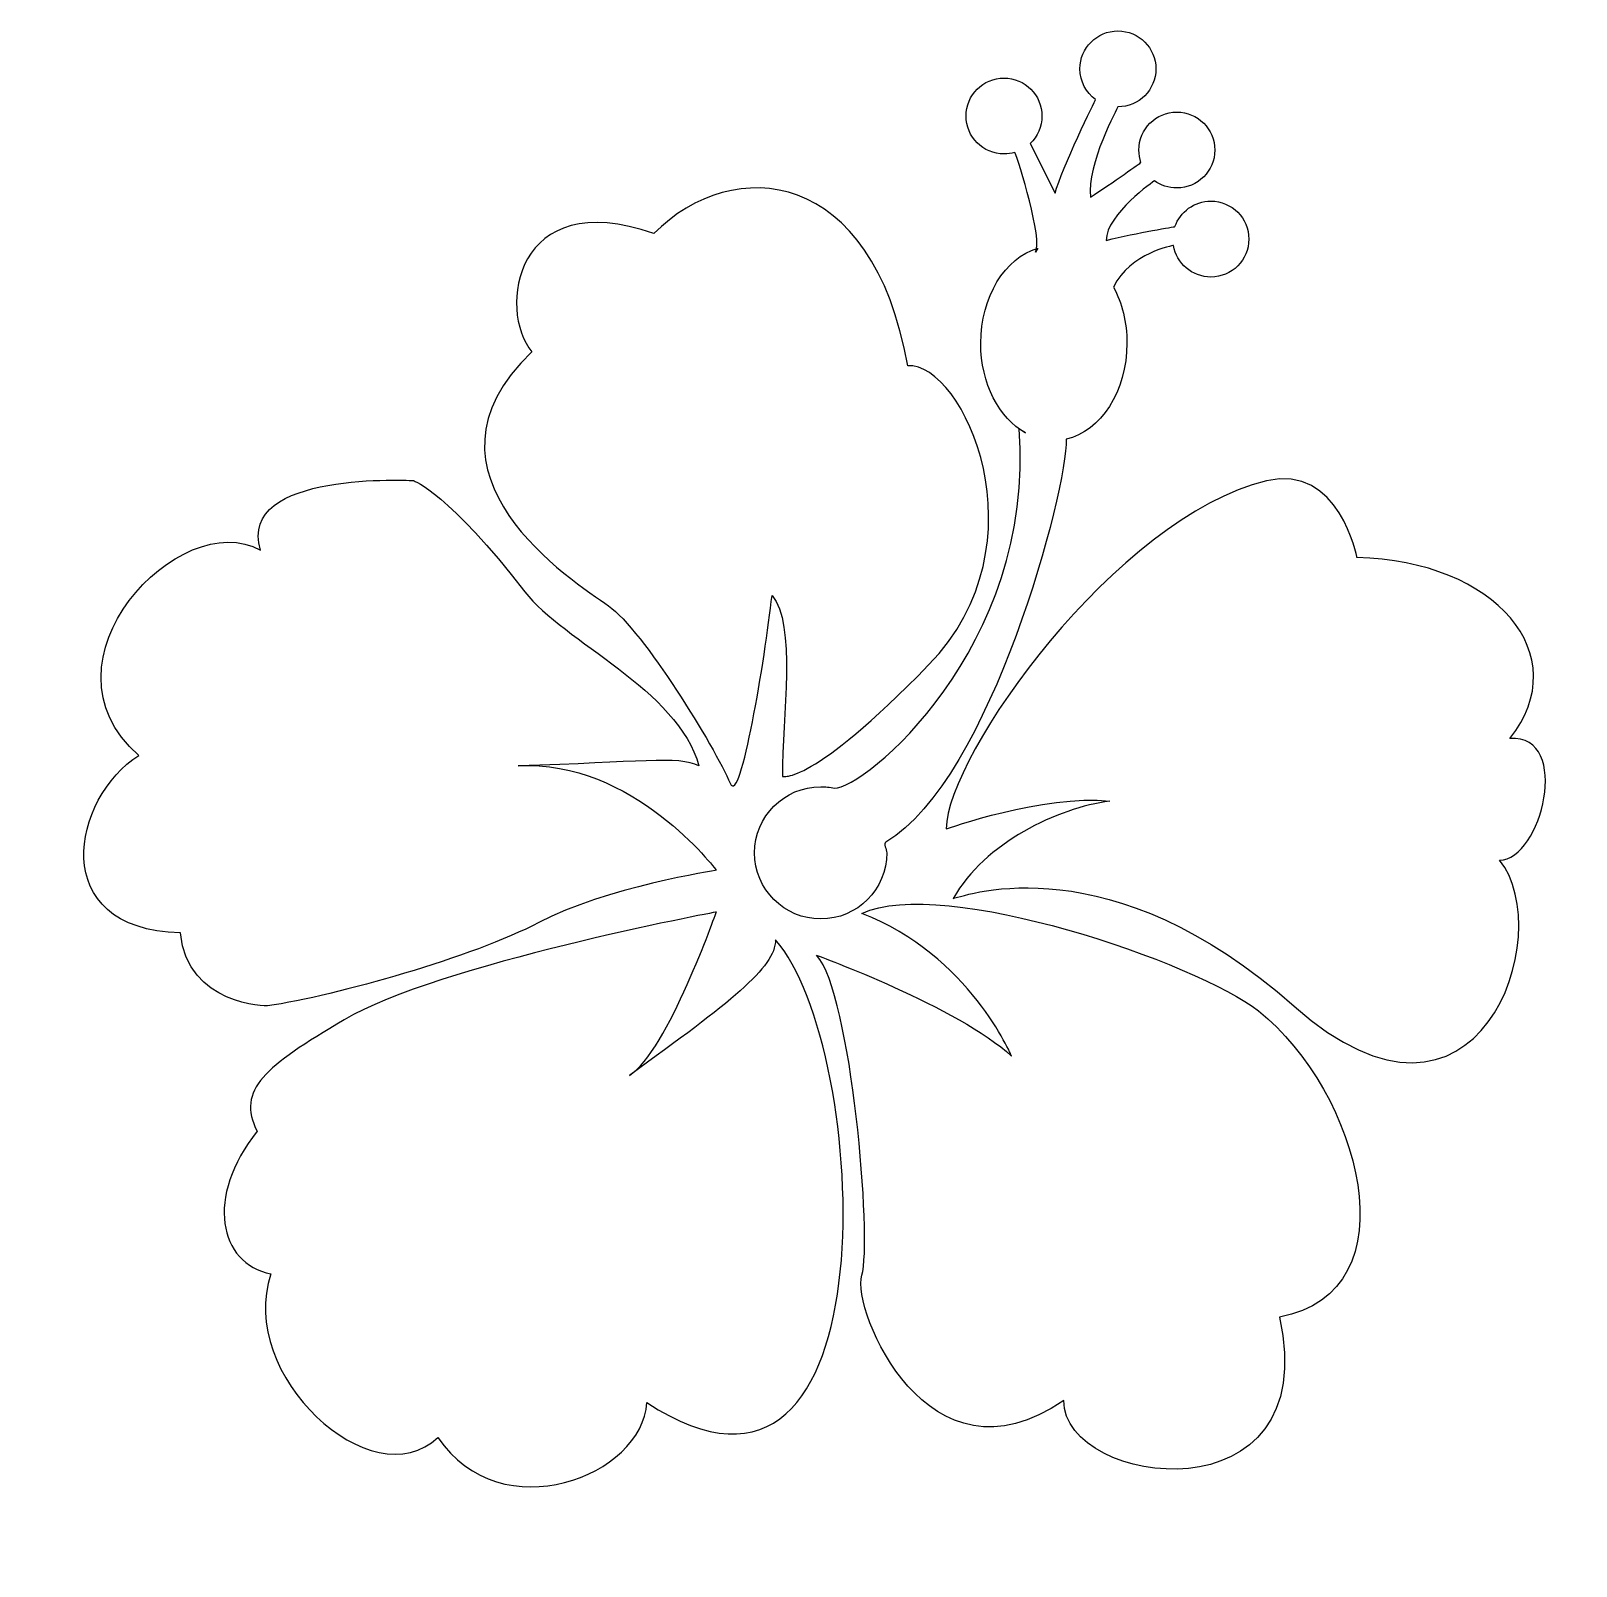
# Model space of a CAD drawing. Header units: centimetres. Extents: x -7.8 to 7.6, y -8.1 to 7.3.
import ezdxf

# ---------------------------------------------------------------- set-up
doc = ezdxf.new("R2010")
doc.units = ezdxf.units.CM
doc.header["$MEASUREMENT"] = 0
doc.layers.add('Camada 1', color=7, linetype='Continuous')

msp = doc.modelspace()

# ---------------------------------------------------------------- linework, layer by layer
at = {"layer": 'Camada 1'}
for points, knots in [([(2.04019, 3.29893), (2.21381, 1.11104), (0.47743, -0.31282), (0.19655, -0.29207), (0.19655, -0.29207), (0.15271, -0.28292), (0.10725, -0.2781), (0.06071, -0.2781), (0.06071, -0.2781), (-0.30375, -0.2781), (-0.59916, -0.57348), (-0.59916, -0.93792), (-0.59916, -0.93792), (-0.59916, -1.30236), (-0.30375, -1.59782), (0.06071, -1.59782), (0.06071, -1.59782), (0.42512, -1.59782), (0.72045, -1.30233), (0.72045, -0.93792), (0.72045, -0.93792), (0.72045, -0.90117), (0.68111, -0.84804), (0.71167, -0.82994), (0.71167, -0.82994), (1.76238, -0.2087), (2.52637, 2.70852), (2.51039, 3.19072), (2.51039, 3.19072), (2.85461, 3.26864), (3.11682, 3.66821), (3.11682, 4.14941), (3.11682, 4.14941), (3.11682, 4.35806), (3.0675, 4.55139), (2.98352, 4.70977), (2.98352, 4.70977), (3.1491, 5.05386), (3.58145, 5.1245), (3.58145, 5.1245), (3.58145, 5.1245), (3.61201, 4.94591), (3.76764, 4.80999), (3.95499, 4.80999), (3.95499, 4.80999), (4.16422, 4.80999), (4.33393, 4.97967), (4.33393, 5.18895), (4.33393, 5.18895), (4.33393, 5.39824), (4.16423, 5.56791), (3.95499, 5.56791), (3.95499, 5.56791), (3.78907, 5.56791), (3.64818, 5.46139), (3.59682, 5.31296), (3.59682, 5.31296), (3.59682, 5.31296), (3.2231, 5.25428), (2.90951, 5.17591), (2.90951, 5.17591), (2.90951, 5.43727), (3.3923, 5.77112), (3.3923, 5.77112), (3.3923, 5.77112), (3.45487, 5.72556), (3.53192, 5.6987), (3.61524, 5.6987), (3.61524, 5.6987), (3.82447, 5.6987), (3.99418, 5.86835), (3.99418, 6.07764), (3.99418, 6.07764), (3.99418, 6.28693), (3.82448, 6.4566), (3.61524, 6.4566), (3.61524, 6.4566), (3.4059, 6.4566), (3.23628, 6.28692), (3.23628, 6.07764), (3.23628, 6.07764), (3.23628, 6.0343), (3.24356, 5.99266), (3.25689, 5.95389), (3.25689, 5.95389), (3.25689, 5.95389), (2.97484, 5.75095), (2.75275, 5.60718), (2.75275, 5.60718), (2.71357, 5.93389), (3.0271, 6.50891), (3.0271, 6.50891), (3.0271, 6.50891), (3.23644, 6.50891), (3.40606, 6.67859), (3.40606, 6.88787), (3.40606, 6.88787), (3.40606, 7.09715), (3.23645, 7.26683), (3.02711, 7.26683), (3.02711, 7.26683), (2.8178, 7.26683), (2.64817, 7.09715), (2.64817, 6.88787), (2.64817, 6.88787), (2.64817, 6.76195), (2.7095, 6.65041), (2.80404, 6.58151), (2.80404, 6.58151), (2.80404, 6.58151), (2.46521, 5.8947), (2.39984, 5.64639), (2.39984, 5.64639), (2.39984, 5.64639), (2.15155, 6.14301), (2.15155, 6.14301), (2.15155, 6.14301), (2.22394, 6.21201), (2.26913, 6.30946), (2.26913, 6.41744), (2.26913, 6.41744), (2.26913, 6.62673), (2.09943, 6.7964), (1.89019, 6.7964), (1.89019, 6.7964), (1.68095, 6.7964), (1.51125, 6.62672), (1.51125, 6.41744), (1.51125, 6.41744), (1.51125, 6.20816), (1.68095, 6.03848), (1.89019, 6.03848), (1.89019, 6.03848), (1.92795, 6.03848), (1.96454, 6.04401), (1.99899, 6.05433), (1.99899, 6.05433), (2.03397, 5.9731), (2.28223, 5.17591), (2.20383, 5.05833), (2.20383, 5.05833), (2.20383, 5.05833), (2.22613, 5.09804), (2.22613, 5.09804), (2.22613, 5.09804), (1.9009, 5.00009), (1.65812, 4.61256), (1.65812, 4.14946), (1.65812, 4.14946), (1.65812, 3.74668), (1.84185, 3.40106), (2.10365, 3.25345), (2.10365, 3.25345), (2.10365, 3.25345), (2.04019, 3.29893), (2.04019, 3.29893)], [0, 0, 0, 0, 0.025, 0.025, 0.025, 0.025, 0.05, 0.05, 0.05, 0.05, 0.075, 0.075, 0.075, 0.075, 0.1, 0.1, 0.1, 0.1, 0.125, 0.125, 0.125, 0.125, 0.15, 0.15, 0.15, 0.15, 0.175, 0.175, 0.175, 0.175, 0.2, 0.2, 0.2, 0.2, 0.225, 0.225, 0.225, 0.225, 0.25, 0.25, 0.25, 0.25, 0.275, 0.275, 0.275, 0.275, 0.3, 0.3, 0.3, 0.3, 0.325, 0.325, 0.325, 0.325, 0.35, 0.35, 0.35, 0.35, 0.375, 0.375, 0.375, 0.375, 0.4, 0.4, 0.4, 0.4, 0.425, 0.425, 0.425, 0.425, 0.45, 0.45, 0.45, 0.45, 0.475, 0.475, 0.475, 0.475, 0.5, 0.5, 0.5, 0.5, 0.525, 0.525, 0.525, 0.525, 0.55, 0.55, 0.55, 0.55, 0.575, 0.575, 0.575, 0.575, 0.6, 0.6, 0.6, 0.6, 0.625, 0.625, 0.625, 0.625, 0.65, 0.65, 0.65, 0.65, 0.675, 0.675, 0.675, 0.675, 0.7, 0.7, 0.7, 0.7, 0.725, 0.725, 0.725, 0.725, 0.75, 0.75, 0.75, 0.75, 0.775, 0.775, 0.775, 0.775, 0.8, 0.8, 0.8, 0.8, 0.825, 0.825, 0.825, 0.825, 0.85, 0.85, 0.85, 0.85, 0.875, 0.875, 0.875, 0.875, 0.9, 0.9, 0.9, 0.9, 0.925, 0.925, 0.925, 0.925, 0.95, 0.95, 0.95, 0.95, 1, 1, 1, 1]), ([(-0.84229, -0.24339), (-0.99519, 0.11353), (-1.71052, 1.28471), (-2.05779, 1.52778), (-2.05779, 1.52778), (-2.40506, 1.77085), (-4.1068, 2.84744), (-2.82183, 4.06294), (-2.82183, 4.06294), (-3.1691, 4.47969), (-2.99548, 5.72992), (-1.60633, 5.24372), (-1.60633, 5.24372), (-0.80758, 6.04247), (0.58154, 5.90354), (0.92891, 3.92403), (0.92891, 3.92403), (1.48451, 3.95877), (2.318, 2.15291), (1.13722, 0.93739), (1.13722, 0.93739), (-0.04356, -0.27811), (-0.32135, -0.17391), (-0.32135, -0.17391), (-0.32135, -0.17391), (-0.32135, 0.41645), (-0.18244, 1.35411), (-0.42554, 1.63195), (-0.42554, 1.63195), (-0.495, 1.00685), (-0.73812, -0.48644), (-0.84229, -0.24339)], [0, 0, 0, 0, 0.11111111, 0.11111111, 0.11111111, 0.11111111, 0.22222222, 0.22222222, 0.22222222, 0.22222222, 0.33333333, 0.33333333, 0.33333333, 0.33333333, 0.44444444, 0.44444444, 0.44444444, 0.44444444, 0.55555556, 0.55555556, 0.55555556, 0.55555556, 0.66666667, 0.66666667, 0.66666667, 0.66666667, 0.77777778, 0.77777778, 0.77777778, 0.77777778, 1, 1, 1, 1]), ([(2.04019, 3.29893), (2.04019, 3.29893), (2.04019, 3.29893), (2.04019, 3.29893), (2.04019, 3.29893), (2.04019, 3.29893), (2.04019, 3.29893), (2.04019, 3.29893)], [0, 0, 0, 0, 0.33333333, 0.33333333, 0.33333333, 0.33333333, 1, 1, 1, 1]), ([(1.31444, -0.69842), (1.31444, 0.03088), (3.01338, 2.41827), (4.50952, 2.77445), (4.50952, 2.77445), (5.23879, 2.9481), (5.41246, 2.01041), (5.41246, 2.01041), (5.41246, 2.01041), (6.80155, 1.97567), (7.60033, 1.03804), (6.94051, 0.20452), (6.94051, 0.20452), (7.56564, 0.23923), (7.25301, -1.01098), (6.83634, -1.01098), (6.83634, -1.01098), (7.42665, -1.74033), (6.62795, -4.10184), (4.78733, -2.46955), (4.78733, -2.46955), (2.94673, -0.83731), (1.5229, -1.35819), (1.38394, -1.39299), (1.38394, -1.39299), (1.69649, -0.83731), (2.42576, -0.49005), (2.9467, -0.42065), (2.9467, -0.42065), (2.28689, -0.35115), (1.31444, -0.69842), (1.31444, -0.69842)], [0, 0, 0, 0, 0.11111111, 0.11111111, 0.11111111, 0.11111111, 0.22222222, 0.22222222, 0.22222222, 0.22222222, 0.33333333, 0.33333333, 0.33333333, 0.33333333, 0.44444444, 0.44444444, 0.44444444, 0.44444444, 0.55555556, 0.55555556, 0.55555556, 0.55555556, 0.66666667, 0.66666667, 0.66666667, 0.66666667, 0.77777778, 0.77777778, 0.77777778, 0.77777778, 1, 1, 1, 1]), ([(-0.98119, -1.11157), (-0.98119, -1.11157), (-1.81468, -0.00029), (-2.96072, -0.06975), (-2.96072, -0.06975), (-1.74522, -0.03498), (-1.36322, 0.03442), (-1.15483, -0.06975), (-1.15483, -0.06975), (-1.36319, 0.69429), (-2.5095, 1.17046), (-2.89124, 1.66671), (-2.89124, 1.66671), (-3.64877, 2.65144), (-4.00254, 2.77801), (-4.00254, 2.77801), (-4.00254, 2.77801), (-4.00254, 2.77801), (-5.77366, 2.88218), (-5.53059, 2.08343), (-5.53059, 2.08343), (-6.32931, 2.53489), (-7.82268, 0.97213), (-6.74609, 0.03447), (-6.74609, 0.03447), (-7.40591, -0.38228), (-7.68372, -1.70202), (-6.32934, -1.73668), (-6.32934, -1.73668), (-6.25991, -2.466), (-5.46116, -2.466), (-5.46116, -2.466), (-5.46116, -2.466), (-4.76658, -2.36178), (-3.4122, -1.97978), (-2.75233, -1.63251), (-2.75233, -1.63251), (-2.09244, -1.28524), (-0.98119, -1.11157), (-0.98119, -1.11157)], [0, 0, 0, 0, 0.09090909, 0.09090909, 0.09090909, 0.09090909, 0.18181818, 0.18181818, 0.18181818, 0.18181818, 0.27272727, 0.27272727, 0.27272727, 0.27272727, 0.36363636, 0.36363636, 0.36363636, 0.36363636, 0.45454545, 0.45454545, 0.45454545, 0.45454545, 0.54545455, 0.54545455, 0.54545455, 0.54545455, 0.63636364, 0.63636364, 0.63636364, 0.63636364, 0.72727273, 0.72727273, 0.72727273, 0.72727273, 0.81818182, 0.81818182, 0.81818182, 0.81818182, 1, 1, 1, 1]), ([(0.02002, -1.9595), (0.36737, -2.34151), (0.5757, -4.80724), (0.47145, -5.1545), (0.47145, -5.1545), (0.36736, -5.50177), (1.13135, -7.34239), (2.48575, -6.40474), (2.48575, -6.40474), (2.48575, -7.27294), (5.09044, -7.62016), (4.63893, -5.57122), (4.63893, -5.57122), (5.99339, -5.32817), (5.43771, -3.3139), (4.43062, -2.5151), (4.43062, -2.5151), (3.82644, -2.03597), (1.27025, -1.16072), (0.47145, -1.5427), (0.47145, -1.5427), (1.54807, -1.9595), (1.96478, -2.96661), (1.96478, -2.96661), (1.96478, -2.96661), (1.4439, -2.48036), (0.02002, -1.9595), (0.02002, -1.9595)], [0, 0, 0, 0, 0.125, 0.125, 0.125, 0.125, 0.25, 0.25, 0.25, 0.25, 0.375, 0.375, 0.375, 0.375, 0.5, 0.5, 0.5, 0.5, 0.625, 0.625, 0.625, 0.625, 0.75, 0.75, 0.75, 0.75, 1, 1, 1, 1]), ([(-0.98119, -1.52837), (-0.98119, -1.52837), (-1.46734, -2.91746), (-1.84937, -3.16056), (-1.84937, -3.16056), (-0.84229, -2.43121), (-0.3908, -2.08402), (-0.3908, -1.8061), (-0.3908, -1.8061), (0.54686, -2.848), (0.8247, -8.0573), (-1.67575, -6.42498), (-1.67575, -6.42498), (-1.71046, -7.15433), (-3.13437, -7.71001), (-3.75948, -6.77235), (-3.75948, -6.77235), (-4.4193, -7.39745), (-5.77375, -6.14725), (-5.42643, -5.14014), (-5.42643, -5.14014), (-5.94734, -5.03592), (-6.08622, -4.376), (-5.56531, -3.71626), (-5.56531, -3.71626), (-5.7737, -3.29946), (-5.48813, -3.07367), (-4.69713, -2.6049), (-4.69713, -2.6049), (-3.75948, -2.04922), (-0.98119, -1.52837), (-0.98119, -1.52837)], [0, 0, 0, 0, 0.11111111, 0.11111111, 0.11111111, 0.11111111, 0.22222222, 0.22222222, 0.22222222, 0.22222222, 0.33333333, 0.33333333, 0.33333333, 0.33333333, 0.44444444, 0.44444444, 0.44444444, 0.44444444, 0.55555556, 0.55555556, 0.55555556, 0.55555556, 0.66666667, 0.66666667, 0.66666667, 0.66666667, 0.77777778, 0.77777778, 0.77777778, 0.77777778, 1, 1, 1, 1])]:
    msp.add_open_spline(points, degree=3, knots=knots, dxfattribs=at)

doc.saveas('drawing.dxf')
